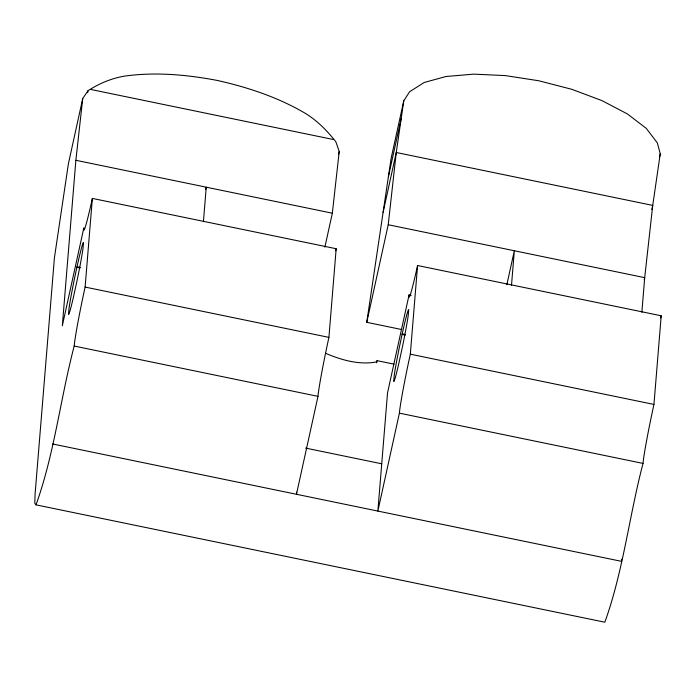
<?xml version="1.0" encoding="UTF-8"?>
<svg xmlns="http://www.w3.org/2000/svg" width="696" height="696" viewBox="0 0 696 696"><rect width="100%" height="100%" fill="white"/><g stroke="black" fill="none" stroke-linecap="round" stroke-linejoin="round"><path stroke-width="1.04" d="M324.875 247.15L332.34 213.202L339.222 151.406L335.82 141.749C327.233 130.813 317.672 121.043 305.675 113.561C278.33 97.379 248.002 87.313 217.1 80.405C186.545 74.646 155.26 71.792 124.323 76.142C111.099 78.448 99.232 83.529 88.088 90.637L82.737 98.493L75.864 160.289L62.327 325.772L83.859 227.844A47.58 1.897 -78.3 0 0 92.368 198.421L336.168 248.724L328.921 337.377A47.58 1.897 -78.3 0 0 317.994 396.355L296.461 494.282L296.635 492.133M417.574 265.515L410.318 354.177A47.58 1.897 -78.3 0 0 399.4 413.146L377.867 511.082L387.533 392.875L409.065 294.939A47.58 1.897 -78.3 0 0 417.574 265.515L661.2 315.784L653.953 404.437A47.58 1.897 -78.3 0 0 643.026 463.414C629.219 515.953 623.268 570.998 604.841 622.215L36.009 504.852C54.436 453.627 60.387 398.59 74.194 346.051A47.58 1.897 -78.3 0 1 85.112 287.074L92.368 198.421M203.415 221.711L206.242 187.189L205.772 189.312M511.499 285.273L514.318 250.751L506.853 284.69M621.667 559.192L621.493 561.341L52.661 443.978M641.86 312.26L644.696 277.652L652.735 205.407L660.252 153.712L657.328 142.88L646.245 128.342L627.357 113.918L601.936 100.598L571.721 89.288L538.774 80.762L505.34 75.594L473.698 74.141L445.997 76.499L424.134 82.511L409.587 91.768L403.776 100.789L391.126 158.34L366.757 322.318L401.731 329.539M366.757 322.318L388.22 224.73L396.259 152.494L403.776 100.789M76.873 267.368L74.968 276.277A36.758 1.462 -78.3 0 0 69 308.493L68.513 314.401A36.758 1.462 -78.3 0 0 73.167 298.332L77.047 280.653A36.758 1.462 -78.3 0 0 83.015 248.446L83.503 242.539A36.758 1.462 -78.3 0 0 78.857 258.608L76.873 267.368L80.066 268.03M402.079 334.463L400.174 343.38A36.758 1.462 -78.3 0 0 394.206 375.588L393.719 381.495A36.758 1.462 -78.3 0 0 398.373 365.426L402.253 347.756A36.758 1.462 -78.3 0 0 408.221 315.54L408.709 309.633A36.758 1.462 -78.3 0 0 404.054 325.702L402.079 334.463L405.272 335.124M82.737 98.493L68.391 163.778L54.41 257.877L35.07 494.282L34.8 503.199L36.009 504.852M87.626 92.733L88.088 90.637M338.526 154.564L339.222 151.406M388.394 176.714L401.218 118.39M383.105 212.315L396.259 152.494L652.735 205.407L651.813 209.609M376.632 362.79L377.101 360.667L394.049 364.165M659.564 156.844L660.252 153.712M644.226 279.775L644.696 277.652L388.22 224.73M377.101 360.667L376.023 362.007C359.084 365.13 341.162 359.971 325.589 353.298M90.932 89.497L333.358 139.513M75.864 160.289L332.34 213.202M409.065 294.939L411.188 295.382M77.004 266.768L80.197 267.429M402.21 333.863L405.403 334.524M85.112 287.074L328.921 337.377M410.318 354.177L653.953 404.437M74.194 346.051L317.994 396.355M399.4 413.146L643.026 463.414M305.614 448.093L381.73 463.797M336.168 248.724A47.58 1.897 -78.3 0 1 335.716 250.795M661.2 315.784A47.58 1.897 -78.3 0 1 660.739 317.863"/></g></svg>
